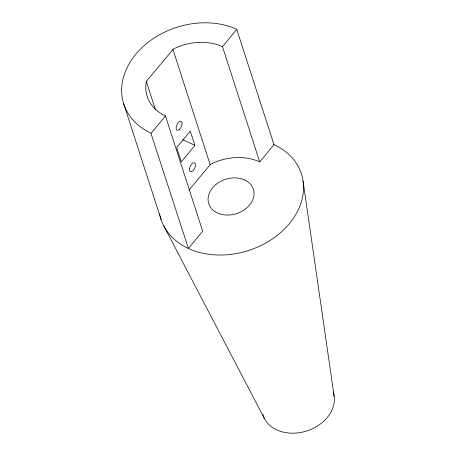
<?xml version="1.0" encoding="UTF-8"?>
<svg xmlns="http://www.w3.org/2000/svg" width="456" height="456" viewBox="0 0 456 456"><rect width="100%" height="100%" fill="white"/><g stroke="black" fill="none" stroke-linecap="round" stroke-linejoin="round"><path stroke-width="0.68" d="M151.192 133.255L165.454 115.938L165.18 115.813A49.185 37.785 -17.9 0 1 146.308 81.442L173.348 49.048A49.185 37.785 -17.9 0 1 222.1 46.495L222.499 46.677L259.72 161.909L273.982 144.592L236.761 29.366L236.054 29.041A73.775 56.681 -17.9 0 0 194.701 23.41L193.435 23.569A73.775 56.681 -17.9 0 0 124.967 107.228L125.354 108.14A73.775 56.681 -17.9 0 0 150.879 133.112L188.413 248.48L202.675 231.163L165.454 115.938M222.499 46.677L236.761 29.366M194.911 145.373L181.294 161.88L176.677 147.596L190.312 131.094L194.911 145.373L182.725 139.701M188.932 190.129L210.564 164.274A49.185 37.785 -17.9 0 1 259.316 161.72L259.72 161.909M273.275 144.267L274.295 144.734A73.775 56.681 -17.9 0 1 289.663 223.286A73.775 56.681 -17.9 0 1 189.12 248.805L188.1 248.338A73.775 56.681 -17.9 0 1 162.57 223.366L162.182 222.454A73.775 56.681 -17.9 0 1 160.056 215.87M163.864 226.051L264.52 418.705M172.881 49.282L210.102 164.513M146.308 81.442L155.502 109.913M123.622 103.506L161.145 219.672M303.075 181.1L334.128 396.23M159.839 214.901A73.775 56.681 -17.9 0 1 159.646 213.932M333.507 393.323A36.89 28.34 -17.9 0 1 306.278 431.108A36.89 28.34 -17.9 0 1 263.009 415.045M262.867 414.572A36.89 28.34 -17.9 0 1 262.736 414.094M333.051 391.909A36.89 28.34 -17.9 0 1 333.216 392.377M189.536 168.726L189.485 169.792A4.919 2.422 -65.1 0 0 193.948 169.575A4.919 2.422 -65.1 0 0 194.285 162.672A4.919 2.422 -65.1 0 0 189.536 168.726M244.963 180.097L244.644 179.949A23.455 18.023 -17.9 0 0 212.621 187.786A23.455 18.023 -17.9 0 0 217.153 212.849L217.472 212.998A23.455 18.023 -17.9 0 0 249.495 205.16A23.455 18.023 -17.9 0 0 244.963 180.097M179.299 129.538A4.919 2.422 -65.1 0 0 181.613 121.627A4.919 2.422 -65.1 0 0 176.398 126.073A4.919 2.422 -65.1 0 0 179.299 129.538"/></g></svg>
